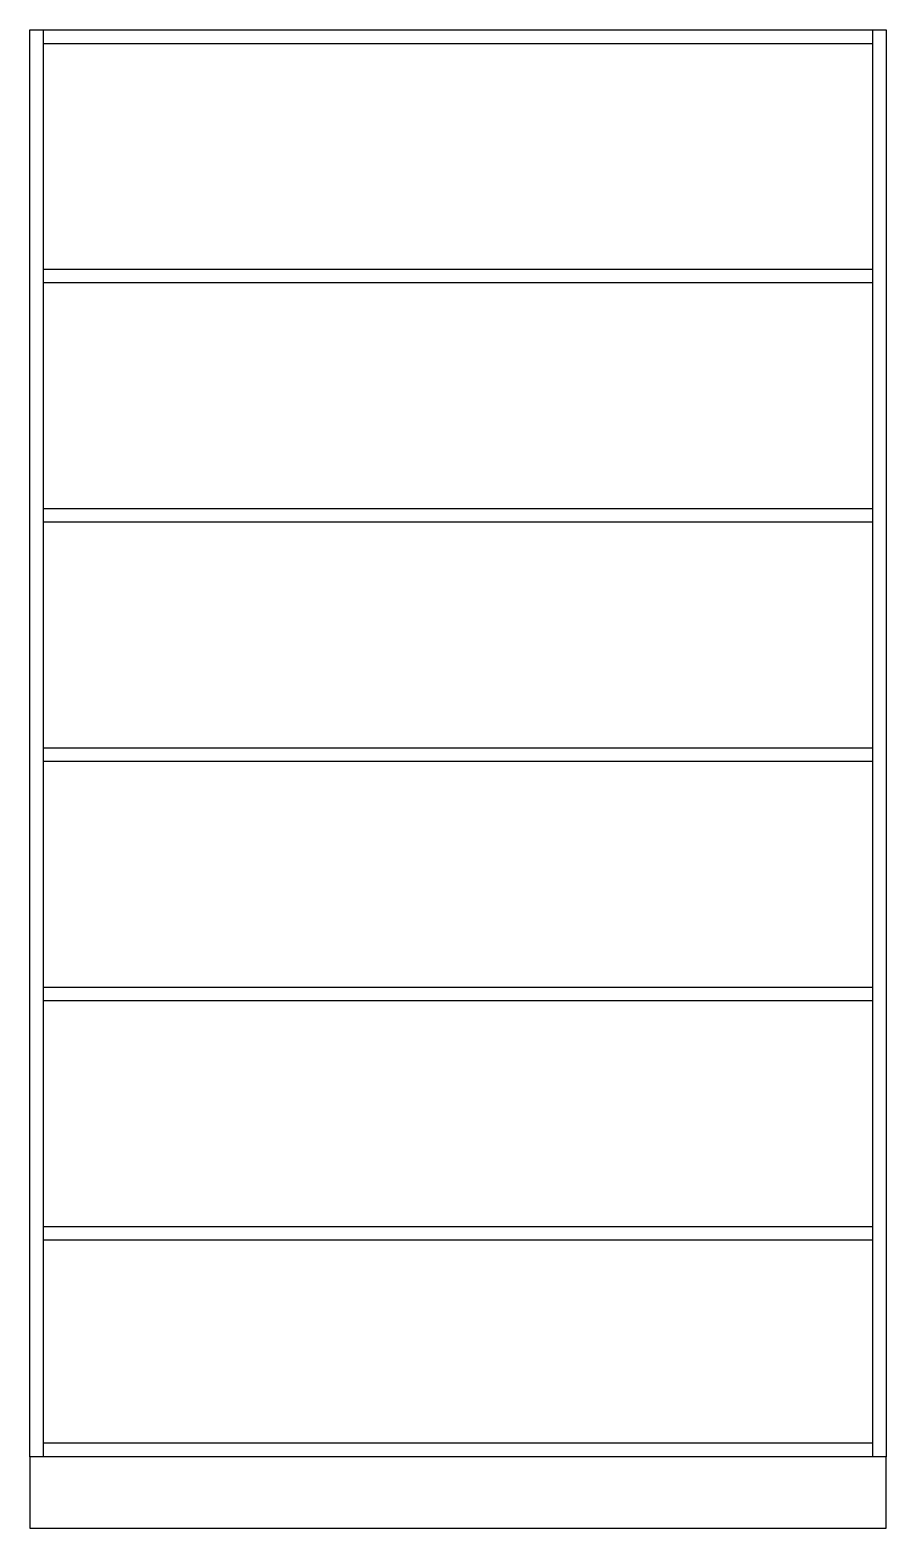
# Model space of a CAD drawing. Extents: x 0 to 48, y 0 to 84.
import ezdxf

# ---------------------------------------------------------------- set-up
doc = ezdxf.new("R2010")
doc.units = 0
doc.header["$LTSCALE"] = 3
doc.layers.get('0').update_dxf_attribs({"linetype": 'CONTINUOUS'})

msp = doc.modelspace()

# ---------------------------------------------------------------- linework, layer by layer
at = {"color": 0}
for p, q in [((0, 84), (48, 84)), ((0, 4), (0, 84)), ((0.75, 4), (0.75, 84)), ((47.25, 84), (47.25, 4)), ((48, 84), (48, 4)), ((0.75, 83.25), (47.25, 83.25)), ((0.75, 70.586), (47.25, 70.586)), ((0.75, 69.836), (47.25, 69.836)), ((0.75, 57.164), (47.25, 57.164)), ((0.75, 56.414), (47.25, 56.414)), ((0.75, 43.75), (47.25, 43.75)), ((0.75, 43), (47.25, 43)), ((0.75, 30.336), (47.25, 30.336)), ((0.75, 29.586), (47.25, 29.586)), ((0.75, 16.914), (47.25, 16.914)), ((0.75, 16.164), (47.25, 16.164)), ((47.25, 4.75), (0.75, 4.75)), ((48, 4), (0, 4)), ((0, 4), (0, 0)), ((48, 0), (48, 4)), ((0, 0), (48, 0))]:
    msp.add_line(p, q, dxfattribs=at)

doc.saveas('drawing.dxf')
